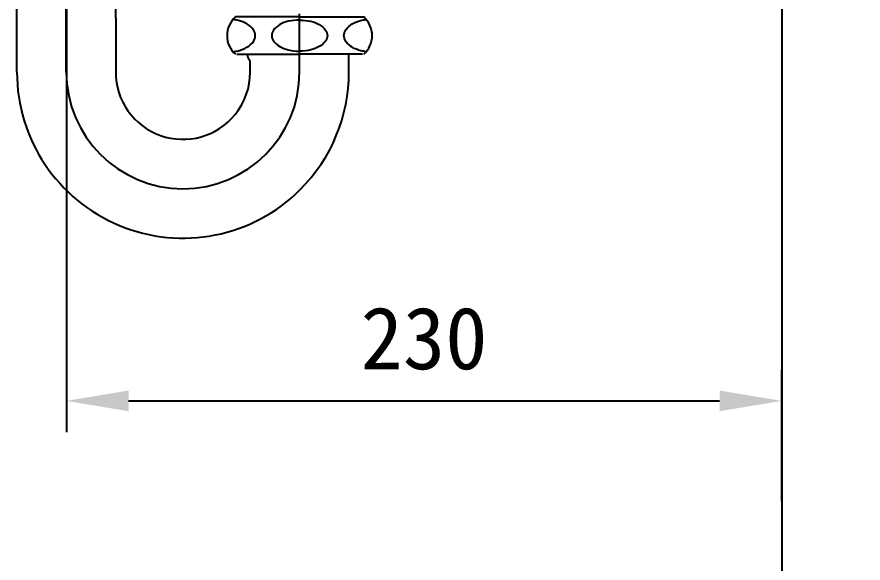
# Model space of a CAD drawing. Extents: x 3450 to 6550, y -27 to 2100.
# Drawn here: x 5565.9 to 5837.9, y 444.4 to 619.9 of the extents above; entities that cross this region are included whole.
import ezdxf

# ---------------------------------------------------------------- set-up
doc = ezdxf.new("R2010")
doc.units = 0
doc.header["$LTSCALE"] = 50
doc.header["$MEASUREMENT"] = 0
doc.linetypes.add('CENTER', pattern=[2, 1.25, -0.25, 0.25, -0.25])
doc.layers.get('0').update_dxf_attribs({"linetype": 'CONTINUOUS'})
doc.layers.get('DEFPOINTS').update_dxf_attribs({"linetype": 'CONTINUOUS'})
for name, color, linetype in [('1', 2, 'CENTER'), ('3', 3, 'CONTINUOUS'), ('4', 4, 'CONTINUOUS')]:
    doc.layers.add(name, color=color, linetype=linetype)
doc.dimstyles.get("Standard").update_dxf_attribs({"dimtxt": 2.5, "dimasz": 2, "dimexe": 2, "dimexo": 1, "dimgap": 1.5, "dimtad": 1, "dimdec": 0, "dimlfac": 10, "dimrnd": 0.5, "dimzin": 0, "dimdsep": 46, "dimtxsty": 'Standard', "dimcen": 0, "dimclrt": 2, "dimadec": 0, "dimazin": 0, "dimtfac": 1, "dimtdec": 0, "dimtmove": 0, "dimatfit": 3, "dimfxl": 0, "dimtolj": 1, "dimtzin": 0, "dimarcsym": 0})

# ---------------------------------------------------------------- blocks, each defined once
blk = doc.blocks.new('*D48')
at = {"layer": '3', "color": 3, "lineweight": -2}
for p, q in [((5581.789904356506, 667.6430994706327), (5581.789904356506, 486.54215306695)), ((5811.7772518579, 464.3021549345059), (5811.7772518579, 506.54215306695)), ((5601.789904356506, 496.54215306695), (5791.7772518579, 496.54215306695))]:
    blk.add_line(p, q, dxfattribs=at)
at = {"layer": '3', "color": 3}
for points in [[(5601.789904356506, 499.8754864002834), (5601.789904356506, 493.2088197336167), (5581.789904356506, 496.54215306695)], [(5791.7772518579, 499.8754864002834), (5791.7772518579, 493.2088197336167), (5811.7772518579, 496.54215306695)]]:
    blk.add_solid(points, dxfattribs=at)
at = {"layer": 'DEFPOINTS', "color": 0}
for p in [(5581.789904356506, 675.6430994706327), (5811.7772518579, 496.54215306695), (5811.7772518579, 456.3021549345059)]:
    blk.add_point(p, dxfattribs=at)
at = {"layer": '3', "color": 2, "insert": (5696.783578107203, 516.54215306695), "char_height": 20, "attachment_point": 5}
blk.add_mtext('\\A1;230', dxfattribs=at)
blk = doc.blocks.new('*D57')
at = {"color": 3, "lineweight": -2}
for p, q in [((5846.165688705871, 929.2141672825077), (6060.577095166014, 929.2141672825076)), ((6050.577095166014, 909.2141672825076), (6050.577095166014, 259.2141672825068)), ((5819.7772518579, 239.2141672825069), (6060.577095166014, 239.2141672825068))]:
    blk.add_line(p, q, dxfattribs=at)
at = {"color": 3}
for points in [[(6047.243761832681, 909.2141672825076), (6053.910428499347, 909.2141672825076), (6050.577095166014, 929.2141672825076)], [(6047.243761832681, 259.2141672825068), (6053.910428499347, 259.2141672825068), (6050.577095166014, 239.2141672825068)]]:
    blk.add_solid(points, dxfattribs=at)
at = {"layer": 'DEFPOINTS', "color": 0}
for p in [(5838.165688705871, 929.2141672825077), (5811.7772518579, 239.2141672825069), (6050.577095166014, 239.2141672825068)]:
    blk.add_point(p, dxfattribs=at)
at = {"color": 2, "insert": (6030.577095166014, 584.2141672825081), "char_height": 20, "attachment_point": 5, "rotation": 90}
blk.add_mtext('\\A1;690', dxfattribs=at)

msp = doc.modelspace()

# ---------------------------------------------------------------- linework, layer by layer
at = {"color": 4}
msp.add_line((5581.777251857901, 602.2141672825024), (5581.777251857901, 696.2141672825034), dxfattribs=at)
at = {"layer": '1', "color": 1, "linetype": 'ByBlock'}
msp.add_line((5811.777251857901, 1139.214167282507), (5811.7772518579, 239.2141672825069), dxfattribs=at)
at = {"layer": '4'}
for p, q in [((5565.902251857905, 602.2141672825024), (5565.902251857905, 642.7891665168682)), ((5597.652251857905, 619.6099709809301), (5597.652251857905, 642.7891665168682)), ((5656.777251857901, 602.2141672825024), (5656.777251857901, 620.8773963009891)), ((5597.652251857905, 619.6099709809301), (5597.652251857905, 602.2141672825024)), ((5640.449302937684, 619.9141672825023), (5636.157800315556, 619.9141672825023)), ((5656.699302937684, 619.9141672825023), (5640.449302937684, 619.9141672825023)), ((5656.699302937684, 619.9141672825023), (5656.777251857901, 619.9141672825023)), ((5656.855200778126, 619.9141672825023), (5656.777251857901, 619.9141672825023)), ((5656.855200778126, 619.9141672825023), (5673.105200778126, 619.9141672825023)), ((5673.105200778126, 619.9141672825023), (5677.396703400254, 619.9141672825023)), ((5636.549302937682, 607.9141672825041), (5656.699302937684, 607.9141672825041)), ((5639.977251857906, 607.9141672825041), (5639.977251857906, 607.2141672825024)), ((5677.005200778121, 607.9141672825041), (5656.855200778126, 607.9141672825041)), ((5672.652251857905, 602.2141672825024), (5672.652251857905, 607.9141672825041)), ((5640.902251857905, 602.2141672825024), (5640.902251857905, 605.6599913825472))]:
    msp.add_line(p, q, dxfattribs=at)
for points in [[(5642.504474261422, 613.9141672825034, 0.155217389597527), (5641.913979901455, 615.7704925070565, 0.1067472438424263), (5639.85227598551, 617.6611682182946, 0.07304300963465023), (5637.082411245409, 618.7791850081866, 0.02851108834047543), (5635.353656993374, 619.0952000484257, 0.05952258999013103)], [(5656.7772518579, 618.9139726827879, 0.05878989641550171), (5653.141759407833, 618.5034237087738, 0.07121910736577564), (5650.441807432288, 617.4497011884367, 0.1063733647593007), (5648.419005390667, 615.6531034452045, 0.1594829649533097)], [(5656.7772518579, 618.9139726827879, -0.05878989641550171), (5660.412744307977, 618.5034237087738, -0.07121910736577564), (5663.112696283514, 617.4497011884367, -0.1063733647593007), (5665.135498325132, 615.6531034452045, -0.1594829649533097)], [(5671.050029454381, 613.9141672825034, -0.155217389597527), (5671.640523814355, 615.7704925070565, -0.1067472438424263), (5673.702227730299, 617.6611682182946, -0.07304300963465023), (5676.472092470401, 618.7791850081866, -0.02851108834047543), (5678.200846722436, 619.0952000484257, -0.05952258999013103)], [(5648.419004766062, 615.6531025932126, 0.3272904533300525), (5648.419005082414, 612.1752315402799, 0.106373385258326), (5650.441807432288, 610.3786333765701, 0.07121910736577523), (5653.141759407833, 609.3249108562376, 0.05753742449190927), (5656.699302937685, 608.9141672825034, 0.05753742449192233)], [(5665.135498949737, 615.6531025932126, -0.3272904533300525), (5665.135498633389, 612.1752315402799, -0.106373385258326), (5663.112696283514, 610.3786333765701, -0.07121910736577523), (5660.412744307977, 609.3249108562376, -0.05753742449190927), (5656.855200778125, 608.9141672825034, -0.05753742449192233)], [(5635.353656993363, 608.7331345165811, 0.02851108834047727), (5637.082411245409, 609.0491495568202, 0.07304300963465653), (5639.85227598551, 610.167166346714, 0.1067472438424264), (5641.913979901455, 612.0578420579503, 0.1552173895975254), (5642.504474261422, 613.9141672825034, 0.155217389597527)], [(5678.200846722436, 608.7331345165811, -0.02851108834047727), (5676.472092470401, 609.0491495568202, -0.07304300963465653), (5673.702227730299, 610.167166346714, -0.1067472438424264), (5671.640523814355, 612.0578420579503, -0.1552173895975254), (5671.050029454381, 613.9141672825034, -0.155217389597527)]]:
    msp.add_lwpolyline(points, format="xyb", dxfattribs=at)
for centre, radius, start, end in [((5641.449302937687, 613.9141672825032), 8, 131.4096221092881, 228.5903778907119), ((5672.105200778123, 613.9141672825032), 8, 311.4096221092881, 48.59037789071188), ((5623.938472457991, 596.6160008784415), 19.22403640672335, 28.06365477579265, 33.45608390754069), ((5619.277251857901, 602.2141672825024), 53.375, 180, 314.9402989795126), ((5619.277251857901, 602.2141672825024), 37.5, 180, 0), ((5619.277251857901, 602.2141672825024), 21.625, 180, 320.7959680981494), ((5619.277251857901, 602.2141672825024), 21.625, 320.7959680981494, 0), ((5619.277251857901, 602.2141672825024), 53.375, 314.9402989795126, 0)]:
    msp.add_arc(centre, radius, start, end, dxfattribs=at)

# ---------------------------------------------------------------- dimensions: what is measured, and where the dimension line sits
dim = msp.add_linear_dim(base=(6050.577095166014, 239.2141672825068), p1=(5838.165688705871, 929.2141672825077), p2=(5811.7772518579, 239.2141672825069), angle=90, dimstyle='Standard', override={"dimtxt": 20, "dimasz": 20, "dimexe": 10, "dimexo": 8, "dimgap": 10, "dimdec": 4, "dimlfac": 1, "dimzin": 8, "dimclrd": 3, "dimclre": 3, "dimtdec": 4, "dimarcsym": 1})
dim.commit()
dim.dimension.update_dxf_attribs({"geometry": '*D57', "text_midpoint": (6030.577095166014, 584.2141672825081)})
at = {"layer": '3'}
dim = msp.add_linear_dim(base=(5811.7772518579, 496.54215306695), p1=(5581.789904356506, 675.6430994706327), p2=(5811.7772518579, 456.3021549345059), dimstyle='Standard', override={"dimtxt": 20, "dimasz": 20, "dimexe": 10, "dimexo": 8, "dimgap": 10, "dimdec": 4, "dimlfac": 1, "dimzin": 8, "dimclrd": 3, "dimclre": 3, "dimtdec": 4}, dxfattribs=at)
dim.commit()
dim.dimension.update_dxf_attribs({"geometry": '*D48', "text_midpoint": (5696.783578107203, 516.54215306695)})

doc.saveas('drawing.dxf')
